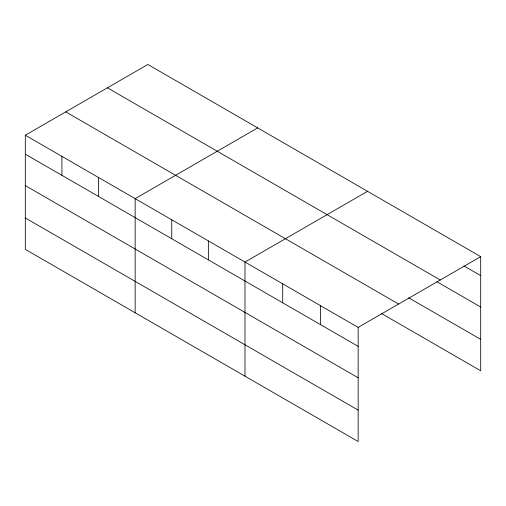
<?xml version="1.0" encoding="UTF-8"?>
<svg xmlns="http://www.w3.org/2000/svg" width="506" height="506" viewBox="0 0 506 506"><rect width="100%" height="100%" fill="white"/><g stroke="black" fill="none" stroke-linecap="round" stroke-linejoin="round"><path stroke-width="0.76" d="M358.159 377.767L358.159 327.401L25.3 135.222L25.3 249.35L358.159 441.523L358.159 377.767L25.3 185.588M381.676 313.606L480.7 370.778L480.7 256.65L147.841 64.477L25.3 135.222M257.687 127.891L135.146 198.643L135.146 312.765M367.527 191.312L244.986 262.057L244.986 376.186M358.159 327.401L480.7 256.65M463.857 265.89L480.7 275.612M107.405 87.823L440.264 279.995M436.912 281.734L480.7 307.015M408.62 297.756L480.7 339.374M65.736 111.877L398.595 304.049M25.3 154.185L358.159 346.363M25.3 217.947L358.159 410.119M320.437 305.618L320.437 324.58M282.709 283.841L282.709 302.803M208.371 240.919L208.371 259.882M171.755 219.781L171.755 238.743M98.531 177.505L98.531 196.467M61.915 156.367L61.915 175.323"/></g></svg>
